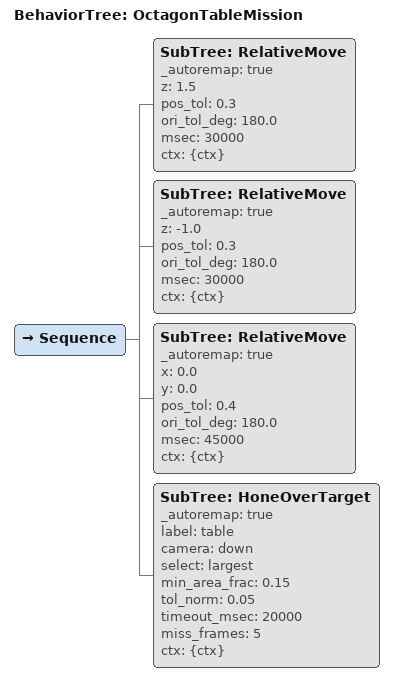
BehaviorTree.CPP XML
<root BTCPP_format="4" main_tree_to_execute="OctagonTableMission">
    <BehaviorTree ID="OctagonTableMission">
        <Sequence>
            <!-- 1. Surface (scoring action handled elsewhere) -->
            <SubTree ID="RelativeMove" _autoremap="true"
                     z="1.5"
                     pos_tol="0.3" ori_tol_deg="180.0" msec="30000"
                     ctx="{ctx}"/>
            <!-- TODO surface_dz: replace z="1.5" with measured rise -->

            <!-- 2. Descend to hover depth for the down-cam refine -->
            <SubTree ID="RelativeMove" _autoremap="true"
                     z="-1.0"
                     pos_tol="0.3" ori_tol_deg="180.0" msec="30000"
                     ctx="{ctx}"/>
            <!-- TODO hover_dz: replace z="-1.0" with measured descend -->

            <!-- 3. Dead-reckon to octagon center -->
            <SubTree ID="RelativeMove" _autoremap="true"
                     x="0.0" y="0.0"
                     pos_tol="0.4" ori_tol_deg="180.0" msec="45000"
                     ctx="{ctx}"/>
            <!-- TODO octagon_dx/dy: replace x/y with measured offset -->

            <!-- 4. Vision refine: center over the table (degrades if unseen) -->
            <SubTree ID="HoneOverTarget" _autoremap="true"
                     label="table" camera="down" select="largest" min_area_frac="0.15"
                     tol_norm="0.05" timeout_msec="20000" miss_frames="5"
                     ctx="{ctx}"/>
        </Sequence>
    </BehaviorTree>
</root>
